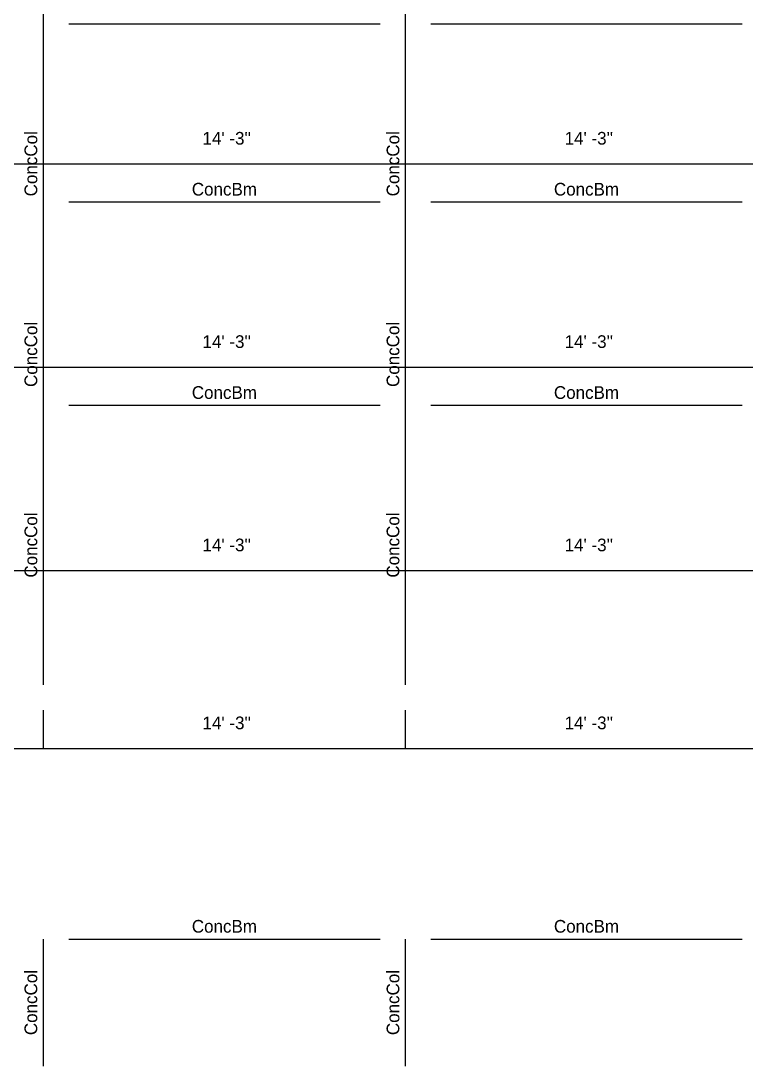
# Model space of a CAD drawing. Extents: x -38 to 2998, y -195 to 11529.
# Drawn here: x 562.4 to 904.9, y 1128 to 1621.5 of the extents above; entities that cross this region are included whole.
import ezdxf
from ezdxf.enums import TextEntityAlignment as Align

# ---------------------------------------------------------------- set-up
doc = ezdxf.new("R2010")
doc.units = 0
doc.header["$MEASUREMENT"] = 0
doc.layers.get('0').update_dxf_attribs({"linetype": 'CONTINUOUS'})
for name, color, linetype in [('CENTERLINES', 7, 'CONTINUOUS'), ('DIMENSIONS', 4, 'CONTINUOUS'), ('TEXT', 5, 'CONTINUOUS')]:
    doc.layers.add(name, color=color, linetype=linetype)
doc.dimstyles.get("Standard").update_dxf_attribs({"dimtxt": 0.18, "dimasz": 0.18, "dimexe": 0.18, "dimexo": 0.0625, "dimgap": 0.09, "dimtad": 0, "dimtih": 1, "dimtoh": 1, "dimdec": 4, "dimzin": 0, "dimtxsty": 'STANDARD', "dimcen": 0.09, "dimazin": 3, "dimtfac": 1, "dimtdec": 4, "dimtofl": 0, "dimtmove": 0, "dimatfit": 3, "dimtolj": 1, "dimtzin": 0})

# ---------------------------------------------------------------- blocks, each defined once
blk = doc.blocks.new('*D7665')
at = {"color": 1, "linetype": 'BYBLOCK'}
for points in [[(355.77, 1366.77), (354.71, 1365.71), (347.29, 1358.29), (346.23, 1357.23)], [(577.77, 1366.77), (576.71, 1365.71), (569.29, 1358.29), (568.23, 1357.23)]]:
    blk.add_solid(points, dxfattribs=at)
at = {"layer": 'DIMENSIONS', "color": 9, "linetype": 'BYBLOCK'}
for p, q in [((351, 1362), (351, 1380)), ((573, 1362), (573, 1380))]:
    blk.add_line(p, q, dxfattribs=at)
at = {"layer": 'DIMENSIONS', "color": 0, "linetype": 'BYBLOCK'}
blk.add_line((351, 1362), (573, 1362), dxfattribs=at)
at = {"layer": 'DIMENSIONS', "color": 0, "linetype": 'BYBLOCK', "insert": (462, 1374), "char_height": 6, "attachment_point": 5}
blk.add_mtext("\\A1; 18' -6''", dxfattribs=at)
blk = doc.blocks.new('*D7666')
at = {"color": 1, "linetype": 'BYBLOCK'}
for points in [[(577.77, 1366.77), (576.71, 1365.71), (569.29, 1358.29), (568.23, 1357.23)], [(748.77, 1366.77), (747.71, 1365.71), (740.29, 1358.29), (739.23, 1357.23)]]:
    blk.add_solid(points, dxfattribs=at)
at = {"layer": 'DIMENSIONS', "color": 9, "linetype": 'BYBLOCK'}
for p, q in [((573, 1362), (573, 1380)), ((744, 1362), (744, 1380))]:
    blk.add_line(p, q, dxfattribs=at)
at = {"layer": 'DIMENSIONS', "color": 0, "linetype": 'BYBLOCK'}
blk.add_line((573, 1362), (744, 1362), dxfattribs=at)
at = {"layer": 'DIMENSIONS', "color": 0, "linetype": 'BYBLOCK', "insert": (658.5, 1374), "char_height": 6, "attachment_point": 5}
blk.add_mtext("\\A1; 14' -3''", dxfattribs=at)
blk = doc.blocks.new('*D7667')
at = {"color": 1, "linetype": 'BYBLOCK'}
for points in [[(748.77, 1366.77), (747.71, 1365.71), (740.29, 1358.29), (739.23, 1357.23)], [(919.77, 1366.77), (918.71, 1365.71), (911.29, 1358.29), (910.23, 1357.23)]]:
    blk.add_solid(points, dxfattribs=at)
at = {"layer": 'DIMENSIONS', "color": 9, "linetype": 'BYBLOCK'}
for p, q in [((744, 1362), (744, 1380)), ((915, 1362), (915, 1380))]:
    blk.add_line(p, q, dxfattribs=at)
at = {"layer": 'DIMENSIONS', "color": 0, "linetype": 'BYBLOCK'}
blk.add_line((744, 1362), (915, 1362), dxfattribs=at)
at = {"layer": 'DIMENSIONS', "color": 0, "linetype": 'BYBLOCK', "insert": (829.5, 1374), "char_height": 6, "attachment_point": 5}
blk.add_mtext("\\A1; 14' -3''", dxfattribs=at)
blk = doc.blocks.new('*D7681')
at = {"color": 1, "linetype": 'BYBLOCK'}
for points in [[(355.77, 1558.77), (354.71, 1557.71), (347.29, 1550.29), (346.23, 1549.23)], [(577.77, 1558.77), (576.71, 1557.71), (569.29, 1550.29), (568.23, 1549.23)]]:
    blk.add_solid(points, dxfattribs=at)
at = {"layer": 'DIMENSIONS', "color": 9, "linetype": 'BYBLOCK'}
for p, q in [((351, 1554), (351, 1572)), ((573, 1554), (573, 1572))]:
    blk.add_line(p, q, dxfattribs=at)
at = {"layer": 'DIMENSIONS', "color": 0, "linetype": 'BYBLOCK'}
blk.add_line((351, 1554), (573, 1554), dxfattribs=at)
at = {"layer": 'DIMENSIONS', "color": 0, "linetype": 'BYBLOCK', "insert": (462, 1566), "char_height": 6, "attachment_point": 5}
blk.add_mtext("\\A1; 18' -6''", dxfattribs=at)
blk = doc.blocks.new('*D7682')
at = {"color": 1, "linetype": 'BYBLOCK'}
for points in [[(577.77, 1558.77), (576.71, 1557.71), (569.29, 1550.29), (568.23, 1549.23)], [(748.77, 1558.77), (747.71, 1557.71), (740.29, 1550.29), (739.23, 1549.23)]]:
    blk.add_solid(points, dxfattribs=at)
at = {"layer": 'DIMENSIONS', "color": 9, "linetype": 'BYBLOCK'}
for p, q in [((573, 1554), (573, 1572)), ((744, 1554), (744, 1572))]:
    blk.add_line(p, q, dxfattribs=at)
at = {"layer": 'DIMENSIONS', "color": 0, "linetype": 'BYBLOCK'}
blk.add_line((573, 1554), (744, 1554), dxfattribs=at)
at = {"layer": 'DIMENSIONS', "color": 0, "linetype": 'BYBLOCK', "insert": (658.5, 1566), "char_height": 6, "attachment_point": 5}
blk.add_mtext("\\A1; 14' -3''", dxfattribs=at)
blk = doc.blocks.new('*D7683')
at = {"color": 1, "linetype": 'BYBLOCK'}
for points in [[(748.77, 1558.77), (747.71, 1557.71), (740.29, 1550.29), (739.23, 1549.23)], [(919.77, 1558.77), (918.71, 1557.71), (911.29, 1550.29), (910.23, 1549.23)]]:
    blk.add_solid(points, dxfattribs=at)
at = {"layer": 'DIMENSIONS', "color": 9, "linetype": 'BYBLOCK'}
for p, q in [((744, 1554), (744, 1572)), ((915, 1554), (915, 1572))]:
    blk.add_line(p, q, dxfattribs=at)
at = {"layer": 'DIMENSIONS', "color": 0, "linetype": 'BYBLOCK'}
blk.add_line((744, 1554), (915, 1554), dxfattribs=at)
at = {"layer": 'DIMENSIONS', "color": 0, "linetype": 'BYBLOCK', "insert": (829.5, 1566), "char_height": 6, "attachment_point": 5}
blk.add_mtext("\\A1; 14' -3''", dxfattribs=at)
blk = doc.blocks.new('*D8135')
at = {"color": 1, "linetype": 'BYBLOCK'}
for points in [[(355.77, 1282.77), (354.71, 1281.71), (347.29, 1274.29), (346.23, 1273.23)], [(577.77, 1282.77), (576.71, 1281.71), (569.29, 1274.29), (568.23, 1273.23)]]:
    blk.add_solid(points, dxfattribs=at)
at = {"layer": 'DIMENSIONS', "color": 9, "linetype": 'BYBLOCK'}
for p, q in [((351, 1278), (351, 1296)), ((573, 1278), (573, 1296))]:
    blk.add_line(p, q, dxfattribs=at)
at = {"layer": 'DIMENSIONS', "color": 0, "linetype": 'BYBLOCK'}
blk.add_line((351, 1278), (573, 1278), dxfattribs=at)
at = {"layer": 'DIMENSIONS', "color": 0, "linetype": 'BYBLOCK', "insert": (462, 1290), "char_height": 6, "attachment_point": 5}
blk.add_mtext("\\A1; 18' -6''", dxfattribs=at)
blk = doc.blocks.new('*D8136')
at = {"color": 1, "linetype": 'BYBLOCK'}
for points in [[(577.77, 1282.77), (576.71, 1281.71), (569.29, 1274.29), (568.23, 1273.23)], [(748.77, 1282.77), (747.71, 1281.71), (740.29, 1274.29), (739.23, 1273.23)]]:
    blk.add_solid(points, dxfattribs=at)
at = {"layer": 'DIMENSIONS', "color": 9, "linetype": 'BYBLOCK'}
for p, q in [((573, 1278), (573, 1296)), ((744, 1278), (744, 1296))]:
    blk.add_line(p, q, dxfattribs=at)
at = {"layer": 'DIMENSIONS', "color": 0, "linetype": 'BYBLOCK'}
blk.add_line((573, 1278), (744, 1278), dxfattribs=at)
at = {"layer": 'DIMENSIONS', "color": 0, "linetype": 'BYBLOCK', "insert": (658.5, 1290), "char_height": 6, "attachment_point": 5}
blk.add_mtext("\\A1; 14' -3''", dxfattribs=at)
blk = doc.blocks.new('*D8137')
at = {"color": 1, "linetype": 'BYBLOCK'}
for points in [[(748.77, 1282.77), (747.71, 1281.71), (740.29, 1274.29), (739.23, 1273.23)], [(919.77, 1282.77), (918.71, 1281.71), (911.29, 1274.29), (910.23, 1273.23)]]:
    blk.add_solid(points, dxfattribs=at)
at = {"layer": 'DIMENSIONS', "color": 9, "linetype": 'BYBLOCK'}
for p, q in [((744, 1278), (744, 1296)), ((915, 1278), (915, 1296))]:
    blk.add_line(p, q, dxfattribs=at)
at = {"layer": 'DIMENSIONS', "color": 0, "linetype": 'BYBLOCK'}
blk.add_line((744, 1278), (915, 1278), dxfattribs=at)
at = {"layer": 'DIMENSIONS', "color": 0, "linetype": 'BYBLOCK', "insert": (829.5, 1290), "char_height": 6, "attachment_point": 5}
blk.add_mtext("\\A1; 14' -3''", dxfattribs=at)
blk = doc.blocks.new('*D8151')
at = {"color": 1, "linetype": 'BYBLOCK'}
for points in [[(355.77, 1462.77), (354.71, 1461.71), (347.29, 1454.29), (346.23, 1453.23)], [(577.77, 1462.77), (576.71, 1461.71), (569.29, 1454.29), (568.23, 1453.23)]]:
    blk.add_solid(points, dxfattribs=at)
at = {"layer": 'DIMENSIONS', "color": 9, "linetype": 'BYBLOCK'}
for p, q in [((351, 1458), (351, 1476)), ((573, 1458), (573, 1476))]:
    blk.add_line(p, q, dxfattribs=at)
at = {"layer": 'DIMENSIONS', "color": 0, "linetype": 'BYBLOCK'}
blk.add_line((351, 1458), (573, 1458), dxfattribs=at)
at = {"layer": 'DIMENSIONS', "color": 0, "linetype": 'BYBLOCK', "insert": (462, 1470), "char_height": 6, "attachment_point": 5}
blk.add_mtext("\\A1; 18' -6''", dxfattribs=at)
blk = doc.blocks.new('*D8152')
at = {"color": 1, "linetype": 'BYBLOCK'}
for points in [[(577.77, 1462.77), (576.71, 1461.71), (569.29, 1454.29), (568.23, 1453.23)], [(748.77, 1462.77), (747.71, 1461.71), (740.29, 1454.29), (739.23, 1453.23)]]:
    blk.add_solid(points, dxfattribs=at)
at = {"layer": 'DIMENSIONS', "color": 9, "linetype": 'BYBLOCK'}
for p, q in [((573, 1458), (573, 1476)), ((744, 1458), (744, 1476))]:
    blk.add_line(p, q, dxfattribs=at)
at = {"layer": 'DIMENSIONS', "color": 0, "linetype": 'BYBLOCK'}
blk.add_line((573, 1458), (744, 1458), dxfattribs=at)
at = {"layer": 'DIMENSIONS', "color": 0, "linetype": 'BYBLOCK', "insert": (658.5, 1470), "char_height": 6, "attachment_point": 5}
blk.add_mtext("\\A1; 14' -3''", dxfattribs=at)
blk = doc.blocks.new('*D8153')
at = {"color": 1, "linetype": 'BYBLOCK'}
for points in [[(748.77, 1462.77), (747.71, 1461.71), (740.29, 1454.29), (739.23, 1453.23)], [(919.77, 1462.77), (918.71, 1461.71), (911.29, 1454.29), (910.23, 1453.23)]]:
    blk.add_solid(points, dxfattribs=at)
at = {"layer": 'DIMENSIONS', "color": 9, "linetype": 'BYBLOCK'}
for p, q in [((744, 1458), (744, 1476)), ((915, 1458), (915, 1476))]:
    blk.add_line(p, q, dxfattribs=at)
at = {"layer": 'DIMENSIONS', "color": 0, "linetype": 'BYBLOCK'}
blk.add_line((744, 1458), (915, 1458), dxfattribs=at)
at = {"layer": 'DIMENSIONS', "color": 0, "linetype": 'BYBLOCK', "insert": (829.5, 1470), "char_height": 6, "attachment_point": 5}
blk.add_mtext("\\A1; 14' -3''", dxfattribs=at)
blk = doc.blocks.new('*D8605')
at = {"color": 1, "linetype": 'BYBLOCK'}
for points in [[(355.77, 1282.77), (354.71, 1281.71), (347.29, 1274.29), (346.23, 1273.23)], [(577.77, 1282.77), (576.71, 1281.71), (569.29, 1274.29), (568.23, 1273.23)]]:
    blk.add_solid(points, dxfattribs=at)
at = {"layer": 'DIMENSIONS', "color": 9, "linetype": 'BYBLOCK'}
for p, q in [((351, 1278), (351, 1296)), ((573, 1278), (573, 1296))]:
    blk.add_line(p, q, dxfattribs=at)
at = {"layer": 'DIMENSIONS', "color": 0, "linetype": 'BYBLOCK'}
blk.add_line((351, 1278), (573, 1278), dxfattribs=at)
at = {"layer": 'DIMENSIONS', "color": 0, "linetype": 'BYBLOCK', "insert": (462, 1290), "char_height": 6, "attachment_point": 5}
blk.add_mtext("\\A1; 18' -6''", dxfattribs=at)
blk = doc.blocks.new('*D8606')
at = {"color": 1, "linetype": 'BYBLOCK'}
for points in [[(577.77, 1282.77), (576.71, 1281.71), (569.29, 1274.29), (568.23, 1273.23)], [(748.77, 1282.77), (747.71, 1281.71), (740.29, 1274.29), (739.23, 1273.23)]]:
    blk.add_solid(points, dxfattribs=at)
at = {"layer": 'DIMENSIONS', "color": 9, "linetype": 'BYBLOCK'}
for p, q in [((573, 1278), (573, 1296)), ((744, 1278), (744, 1296))]:
    blk.add_line(p, q, dxfattribs=at)
at = {"layer": 'DIMENSIONS', "color": 0, "linetype": 'BYBLOCK'}
blk.add_line((573, 1278), (744, 1278), dxfattribs=at)
at = {"layer": 'DIMENSIONS', "color": 0, "linetype": 'BYBLOCK', "insert": (658.5, 1290), "char_height": 6, "attachment_point": 5}
blk.add_mtext("\\A1; 14' -3''", dxfattribs=at)
blk = doc.blocks.new('*D8607')
at = {"color": 1, "linetype": 'BYBLOCK'}
for points in [[(748.77, 1282.77), (747.71, 1281.71), (740.29, 1274.29), (739.23, 1273.23)], [(919.77, 1282.77), (918.71, 1281.71), (911.29, 1274.29), (910.23, 1273.23)]]:
    blk.add_solid(points, dxfattribs=at)
at = {"layer": 'DIMENSIONS', "color": 9, "linetype": 'BYBLOCK'}
for p, q in [((744, 1278), (744, 1296)), ((915, 1278), (915, 1296))]:
    blk.add_line(p, q, dxfattribs=at)
at = {"layer": 'DIMENSIONS', "color": 0, "linetype": 'BYBLOCK'}
blk.add_line((744, 1278), (915, 1278), dxfattribs=at)
at = {"layer": 'DIMENSIONS', "color": 0, "linetype": 'BYBLOCK', "insert": (829.5, 1290), "char_height": 6, "attachment_point": 5}
blk.add_mtext("\\A1; 14' -3''", dxfattribs=at)
blk = doc.blocks.new('*D8621')
at = {"color": 1, "linetype": 'BYBLOCK'}
for points in [[(355.77, 1462.77), (354.71, 1461.71), (347.29, 1454.29), (346.23, 1453.23)], [(577.77, 1462.77), (576.71, 1461.71), (569.29, 1454.29), (568.23, 1453.23)]]:
    blk.add_solid(points, dxfattribs=at)
at = {"layer": 'DIMENSIONS', "color": 9, "linetype": 'BYBLOCK'}
for p, q in [((351, 1458), (351, 1476)), ((573, 1458), (573, 1476))]:
    blk.add_line(p, q, dxfattribs=at)
at = {"layer": 'DIMENSIONS', "color": 0, "linetype": 'BYBLOCK'}
blk.add_line((351, 1458), (573, 1458), dxfattribs=at)
at = {"layer": 'DIMENSIONS', "color": 0, "linetype": 'BYBLOCK', "insert": (462, 1470), "char_height": 6, "attachment_point": 5}
blk.add_mtext("\\A1; 18' -6''", dxfattribs=at)
blk = doc.blocks.new('*D8622')
at = {"color": 1, "linetype": 'BYBLOCK'}
for points in [[(577.77, 1462.77), (576.71, 1461.71), (569.29, 1454.29), (568.23, 1453.23)], [(748.77, 1462.77), (747.71, 1461.71), (740.29, 1454.29), (739.23, 1453.23)]]:
    blk.add_solid(points, dxfattribs=at)
at = {"layer": 'DIMENSIONS', "color": 9, "linetype": 'BYBLOCK'}
for p, q in [((573, 1458), (573, 1476)), ((744, 1458), (744, 1476))]:
    blk.add_line(p, q, dxfattribs=at)
at = {"layer": 'DIMENSIONS', "color": 0, "linetype": 'BYBLOCK'}
blk.add_line((573, 1458), (744, 1458), dxfattribs=at)
at = {"layer": 'DIMENSIONS', "color": 0, "linetype": 'BYBLOCK', "insert": (658.5, 1470), "char_height": 6, "attachment_point": 5}
blk.add_mtext("\\A1; 14' -3''", dxfattribs=at)
blk = doc.blocks.new('*D8623')
at = {"color": 1, "linetype": 'BYBLOCK'}
for points in [[(748.77, 1462.77), (747.71, 1461.71), (740.29, 1454.29), (739.23, 1453.23)], [(919.77, 1462.77), (918.71, 1461.71), (911.29, 1454.29), (910.23, 1453.23)]]:
    blk.add_solid(points, dxfattribs=at)
at = {"layer": 'DIMENSIONS', "color": 9, "linetype": 'BYBLOCK'}
for p, q in [((744, 1458), (744, 1476)), ((915, 1458), (915, 1476))]:
    blk.add_line(p, q, dxfattribs=at)
at = {"layer": 'DIMENSIONS', "color": 0, "linetype": 'BYBLOCK'}
blk.add_line((744, 1458), (915, 1458), dxfattribs=at)
at = {"layer": 'DIMENSIONS', "color": 0, "linetype": 'BYBLOCK', "insert": (829.5, 1470), "char_height": 6, "attachment_point": 5}
blk.add_mtext("\\A1; 14' -3''", dxfattribs=at)
blk = doc.blocks.new('*D9075')
at = {"color": 1, "linetype": 'BYBLOCK'}
for points in [[(355.77, 1282.77), (354.71, 1281.71), (347.29, 1274.29), (346.23, 1273.23)], [(577.77, 1282.77), (576.71, 1281.71), (569.29, 1274.29), (568.23, 1273.23)]]:
    blk.add_solid(points, dxfattribs=at)
at = {"layer": 'DIMENSIONS', "color": 9, "linetype": 'BYBLOCK'}
for p, q in [((351, 1278), (351, 1296)), ((573, 1278), (573, 1296))]:
    blk.add_line(p, q, dxfattribs=at)
at = {"layer": 'DIMENSIONS', "color": 0, "linetype": 'BYBLOCK'}
blk.add_line((351, 1278), (573, 1278), dxfattribs=at)
at = {"layer": 'DIMENSIONS', "color": 0, "linetype": 'BYBLOCK', "insert": (462, 1290), "char_height": 6, "attachment_point": 5}
blk.add_mtext("\\A1; 18' -6''", dxfattribs=at)
blk = doc.blocks.new('*D9076')
at = {"color": 1, "linetype": 'BYBLOCK'}
for points in [[(577.77, 1282.77), (576.71, 1281.71), (569.29, 1274.29), (568.23, 1273.23)], [(748.77, 1282.77), (747.71, 1281.71), (740.29, 1274.29), (739.23, 1273.23)]]:
    blk.add_solid(points, dxfattribs=at)
at = {"layer": 'DIMENSIONS', "color": 9, "linetype": 'BYBLOCK'}
for p, q in [((573, 1278), (573, 1296)), ((744, 1278), (744, 1296))]:
    blk.add_line(p, q, dxfattribs=at)
at = {"layer": 'DIMENSIONS', "color": 0, "linetype": 'BYBLOCK'}
blk.add_line((573, 1278), (744, 1278), dxfattribs=at)
at = {"layer": 'DIMENSIONS', "color": 0, "linetype": 'BYBLOCK', "insert": (658.5, 1290), "char_height": 6, "attachment_point": 5}
blk.add_mtext("\\A1; 14' -3''", dxfattribs=at)
blk = doc.blocks.new('*D9077')
at = {"color": 1, "linetype": 'BYBLOCK'}
for points in [[(748.77, 1282.77), (747.71, 1281.71), (740.29, 1274.29), (739.23, 1273.23)], [(919.77, 1282.77), (918.71, 1281.71), (911.29, 1274.29), (910.23, 1273.23)]]:
    blk.add_solid(points, dxfattribs=at)
at = {"layer": 'DIMENSIONS', "color": 9, "linetype": 'BYBLOCK'}
for p, q in [((744, 1278), (744, 1296)), ((915, 1278), (915, 1296))]:
    blk.add_line(p, q, dxfattribs=at)
at = {"layer": 'DIMENSIONS', "color": 0, "linetype": 'BYBLOCK'}
blk.add_line((744, 1278), (915, 1278), dxfattribs=at)
at = {"layer": 'DIMENSIONS', "color": 0, "linetype": 'BYBLOCK', "insert": (829.5, 1290), "char_height": 6, "attachment_point": 5}
blk.add_mtext("\\A1; 14' -3''", dxfattribs=at)
blk = doc.blocks.new('*D9091')
at = {"color": 1, "linetype": 'BYBLOCK'}
for points in [[(355.77, 1462.77), (354.71, 1461.71), (347.29, 1454.29), (346.23, 1453.23)], [(577.77, 1462.77), (576.71, 1461.71), (569.29, 1454.29), (568.23, 1453.23)]]:
    blk.add_solid(points, dxfattribs=at)
at = {"layer": 'DIMENSIONS', "color": 9, "linetype": 'BYBLOCK'}
for p, q in [((351, 1458), (351, 1476)), ((573, 1458), (573, 1476))]:
    blk.add_line(p, q, dxfattribs=at)
at = {"layer": 'DIMENSIONS', "color": 0, "linetype": 'BYBLOCK'}
blk.add_line((351, 1458), (573, 1458), dxfattribs=at)
at = {"layer": 'DIMENSIONS', "color": 0, "linetype": 'BYBLOCK', "insert": (462, 1470), "char_height": 6, "attachment_point": 5}
blk.add_mtext("\\A1; 18' -6''", dxfattribs=at)
blk = doc.blocks.new('*D9092')
at = {"color": 1, "linetype": 'BYBLOCK'}
for points in [[(577.77, 1462.77), (576.71, 1461.71), (569.29, 1454.29), (568.23, 1453.23)], [(748.77, 1462.77), (747.71, 1461.71), (740.29, 1454.29), (739.23, 1453.23)]]:
    blk.add_solid(points, dxfattribs=at)
at = {"layer": 'DIMENSIONS', "color": 9, "linetype": 'BYBLOCK'}
for p, q in [((573, 1458), (573, 1476)), ((744, 1458), (744, 1476))]:
    blk.add_line(p, q, dxfattribs=at)
at = {"layer": 'DIMENSIONS', "color": 0, "linetype": 'BYBLOCK'}
blk.add_line((573, 1458), (744, 1458), dxfattribs=at)
at = {"layer": 'DIMENSIONS', "color": 0, "linetype": 'BYBLOCK', "insert": (658.5, 1470), "char_height": 6, "attachment_point": 5}
blk.add_mtext("\\A1; 14' -3''", dxfattribs=at)
blk = doc.blocks.new('*D9093')
at = {"color": 1, "linetype": 'BYBLOCK'}
for points in [[(748.77, 1462.77), (747.71, 1461.71), (740.29, 1454.29), (739.23, 1453.23)], [(919.77, 1462.77), (918.71, 1461.71), (911.29, 1454.29), (910.23, 1453.23)]]:
    blk.add_solid(points, dxfattribs=at)
at = {"layer": 'DIMENSIONS', "color": 9, "linetype": 'BYBLOCK'}
for p, q in [((744, 1458), (744, 1476)), ((915, 1458), (915, 1476))]:
    blk.add_line(p, q, dxfattribs=at)
at = {"layer": 'DIMENSIONS', "color": 0, "linetype": 'BYBLOCK'}
blk.add_line((744, 1458), (915, 1458), dxfattribs=at)
at = {"layer": 'DIMENSIONS', "color": 0, "linetype": 'BYBLOCK', "insert": (829.5, 1470), "char_height": 6, "attachment_point": 5}
blk.add_mtext("\\A1; 14' -3''", dxfattribs=at)

msp = doc.modelspace()

# ---------------------------------------------------------------- linework, layer by layer
at = {"layer": 'CENTERLINES', "color": 0, "linetype": 'CONTINUOUS'}
for p, q in [((573, 1584), (573, 1728)), ((744, 1584), (744, 1728)), ((573, 1488), (573, 1620)), ((573, 1488), (573, 1620)), ((573, 1488), (573, 1620)), ((585, 1620), (732, 1620)), ((585, 1620), (732, 1620)), ((585, 1620), (732, 1620)), ((744, 1488), (744, 1620)), ((744, 1488), (744, 1620)), ((744, 1488), (744, 1620)), ((756, 1620), (903, 1620)), ((756, 1620), (903, 1620)), ((756, 1620), (903, 1620)), ((573, 1392), (573, 1536)), ((585, 1536), (732, 1536)), ((744, 1392), (744, 1536)), ((756, 1536), (903, 1536)), ((573, 1308), (573, 1440)), ((573, 1308), (573, 1440)), ((573, 1308), (573, 1440)), ((585, 1440), (732, 1440)), ((585, 1440), (732, 1440)), ((585, 1440), (732, 1440)), ((744, 1308), (744, 1440)), ((744, 1308), (744, 1440)), ((744, 1308), (744, 1440)), ((756, 1440), (903, 1440)), ((756, 1440), (903, 1440)), ((756, 1440), (903, 1440)), ((573, 1128), (573, 1188)), ((585, 1188), (732, 1188)), ((744, 1128), (744, 1188)), ((756, 1188), (903, 1188))]:
    msp.add_line(p, q, dxfattribs=at)

# ---------------------------------------------------------------- texts
at = {"layer": 'TEXT', "color": 0}
for p in [(567, 1554), (567, 1554), (567, 1554), (738, 1554), (738, 1554), (738, 1554), (567, 1464), (738, 1464), (567, 1374), (567, 1374), (567, 1374), (738, 1374), (738, 1374), (738, 1374), (567, 1158), (738, 1158)]:
    msp.add_text('ConcCol', height=6, rotation=90, dxfattribs=at).set_placement(p, align=Align.MIDDLE)
for p in [(658.5, 1542), (829.5, 1542), (658.5, 1446), (658.5, 1446), (658.5, 1446), (829.5, 1446), (829.5, 1446), (829.5, 1446), (658.5, 1194), (829.5, 1194)]:
    msp.add_text('ConcBm', height=6, dxfattribs=at).set_placement(p, align=Align.MIDDLE)

# ---------------------------------------------------------------- dimensions: what is measured, and where the dimension line sits
at = {"layer": 'DIMENSIONS'}
for base, p1, p2, picture, middle in [((573, 1554), (351, 1542), (573, 1542), '*D7681', (462, 1542)), ((744, 1554), (573, 1542), (744, 1542), '*D7682', (658.5, 1542)), ((915, 1554), (744, 1542), (915, 1542), '*D7683', (829.5, 1542)), ((573, 1458), (351, 1446), (573, 1446), '*D8151', (462, 1446)), ((573, 1458), (351, 1446), (573, 1446), '*D8621', (462, 1446)), ((573, 1458), (351, 1446), (573, 1446), '*D9091', (462, 1446)), ((744, 1458), (573, 1446), (744, 1446), '*D8152', (658.5, 1446)), ((744, 1458), (573, 1446), (744, 1446), '*D8622', (658.5, 1446)), ((744, 1458), (573, 1446), (744, 1446), '*D9092', (658.5, 1446)), ((915, 1458), (744, 1446), (915, 1446), '*D8153', (829.5, 1446)), ((915, 1458), (744, 1446), (915, 1446), '*D8623', (829.5, 1446)), ((915, 1458), (744, 1446), (915, 1446), '*D9093', (829.5, 1446)), ((573, 1362), (351, 1350), (573, 1350), '*D7665', (462, 1350)), ((744, 1362), (573, 1350), (744, 1350), '*D7666', (658.5, 1350)), ((915, 1362), (744, 1350), (915, 1350), '*D7667', (829.5, 1350)), ((573, 1278), (351, 1266), (573, 1266), '*D8135', (462, 1266)), ((573, 1278), (351, 1266), (573, 1266), '*D8605', (462, 1266)), ((573, 1278), (351, 1266), (573, 1266), '*D9075', (462, 1266)), ((744, 1278), (573, 1266), (744, 1266), '*D8136', (658.5, 1266)), ((744, 1278), (573, 1266), (744, 1266), '*D8606', (658.5, 1266)), ((744, 1278), (573, 1266), (744, 1266), '*D9076', (658.5, 1266)), ((915, 1278), (744, 1266), (915, 1266), '*D8137', (829.5, 1266)), ((915, 1278), (744, 1266), (915, 1266), '*D8607', (829.5, 1266)), ((915, 1278), (744, 1266), (915, 1266), '*D9077', (829.5, 1266))]:
    dim = msp.add_linear_dim(base=base, p1=p1, p2=p2, dimstyle='STANDARD', dxfattribs=at)
    dim.commit()
    dim.dimension.update_dxf_attribs({"geometry": picture, "text_midpoint": middle})

doc.saveas('drawing.dxf')
